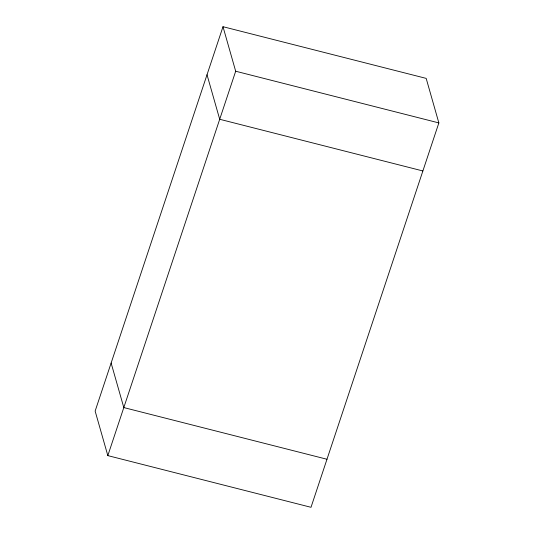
<?xml version="1.0" encoding="UTF-8"?>
<svg xmlns="http://www.w3.org/2000/svg" width="534" height="534" viewBox="0 0 534 534"><rect width="100%" height="100%" fill="white"/><g stroke="black" fill="none" stroke-linecap="round" stroke-linejoin="round"><path stroke-width="0.8" d="M222.998 26.7L95.139 411.087L107.828 455.615L311.002 507.3L438.861 122.913L426.172 78.385L222.998 26.7L235.681 71.229L107.828 455.615M235.681 71.229L438.861 122.913M422.875 170.96L219.701 119.276L207.018 74.747M326.982 459.253L123.808 407.569L111.125 363.04"/></g></svg>
